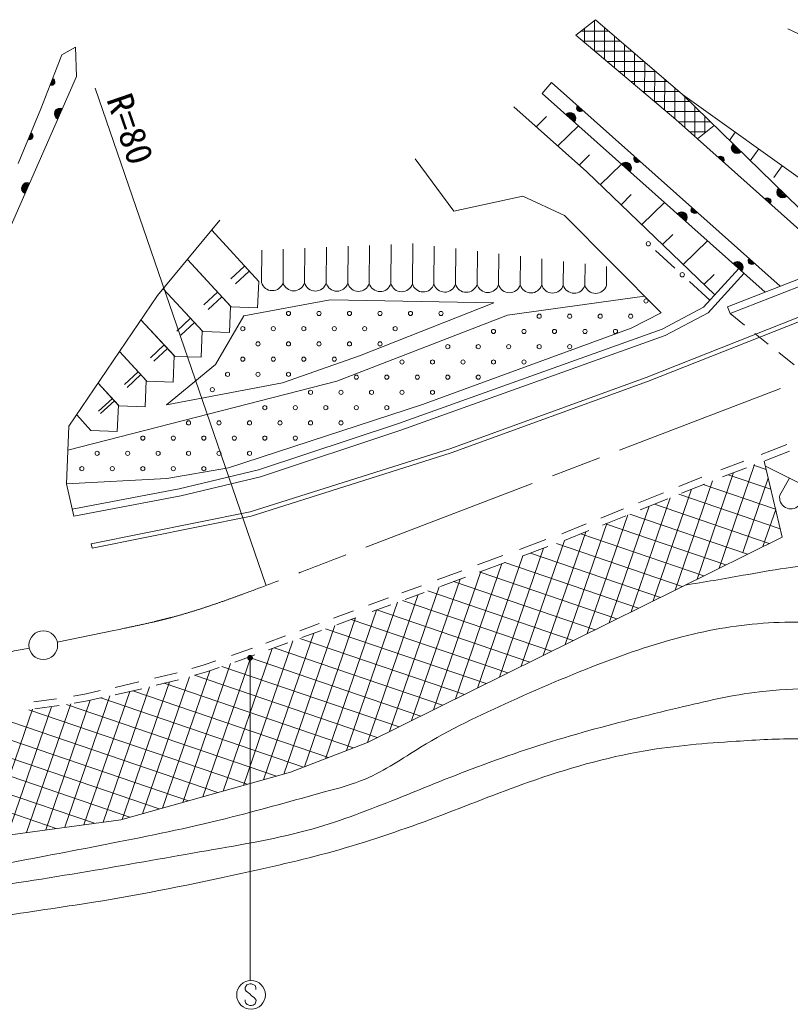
# Model space of a CAD drawing. Units: millimetres, scale not verified. Extents: x 40000 to 680000, y 20000 to 380000.
# Drawn here: x 487246 to 540844, y 245355 to 314212 of the extents above; entities that cross this region are included whole.
import ezdxf
from ezdxf.enums import TextEntityAlignment as Align

# ---------------------------------------------------------------- set-up
doc = ezdxf.new("R2010")
doc.units = ezdxf.units.MM
doc.header["$LTSCALE"] = 1000
doc.linetypes.add('CHAIN', pattern=[18.5, 12, -1.5, 3.5, -1.5])
for name, color, linetype, lineweight in [('M-BGD', 7, 'Continuous', 13), ('M-BMK', 2, 'CHAIN', 13), ('M-BMK-SRVR', 3, 'Continuous', 13), ('M-STR-STR1', 1, 'Continuous', 13), ('M-STR-STRC', 7, 'Continuous', 13), ('M-TTL-TXT', 7, 'Continuous', 13)]:
    doc.layers.add(name, color=color, linetype=linetype, lineweight=lineweight)
doc.styles.add('ＭＳ ゴシック', font='')
doc.styles.get('ＭＳ ゴシック').set_extended_font_data('MS Gothic')

# ---------------------------------------------------------------- blocks, each defined once
blk = doc.blocks.new('filled_dot')
at = {"color": 0, "linetype": 'Continuous', "lineweight": -2, "const_width": 1.25}
blk.add_lwpolyline([(-0.625, 0, 1), (0.625, 0, 1)], format="xyb", close=True, dxfattribs=at)

msp = doc.modelspace()

# ---------------------------------------------------------------- linework, layer by layer
at = {"layer": 'M-BGD'}
for p, q in [((525928, 313140), (527295, 314212)), ((527228, 314159), (527221, 312047)), ((527295, 314212), (533349, 309014)), ((526284, 313419), (528218, 313419)), ((526526, 313609), (526523, 312637)), ((527927, 313669), (527919, 311457)), ((540682, 313582), (550401, 308978)), ((525928, 313140), (532880, 307264)), ((526426, 312719), (529033, 312719)), ((528625, 313070), (528617, 310867)), ((490164, 311784), (491116, 312317)), ((491116, 312317), (491192, 310262)), ((527254, 312019), (529849, 312019)), ((529323, 312471), (529316, 310277)), ((488719, 308017), (490164, 311784)), ((528082, 311319), (530664, 311319)), ((530021, 311871), (530014, 309687)), ((530719, 311272), (530712, 309097)), ((528911, 310619), (531479, 310619)), ((531417, 310673), (531410, 308507)), ((491192, 310262), (484343, 294701)), ((529739, 309919), (532295, 309919)), ((532115, 310074), (532108, 307917)), ((523579, 309093), (524244, 309839)), ((524244, 309839), (540155, 295665)), ((530567, 309219), (533110, 309219)), ((532813, 309474), (532806, 307331)), ((523579, 309093), (539109, 295258)), ((531395, 308519), (533856, 308519)), ((545060, 297577), (533349, 309014)), ((533349, 309014), (547832, 298657)), ((533511, 308856), (533504, 306708)), ((487121, 304213), (488719, 308017)), ((521623, 308156), (526700, 303634)), ((532224, 307819), (534573, 307819)), ((534209, 308175), (534202, 306085)), ((523896, 307471), (523181, 306769)), ((544138, 297218), (532880, 307264)), ((533043, 307119), (535289, 307119)), ((534907, 307493), (534903, 306331)), ((524677, 305435), (526108, 306840)), ((533827, 306419), (535016, 306419)), ((534383, 305923), (535565, 306850)), ((537026, 306384), (536620, 305820)), ((538653, 305221), (538067, 304407)), ((514762, 304543), (517451, 300896)), ((526889, 304804), (526194, 304122)), ((527634, 302733), (529101, 304173)), ((540280, 304057), (539696, 303246)), ((526700, 303634), (535594, 295060)), ((517451, 300896), (522239, 301927)), ((522239, 301927), (525149, 300601)), ((529789, 302045), (529075, 301344)), ((530515, 299956), (532095, 301507)), ((501169, 300273), (496824, 295018)), ((525149, 300601), (531870, 293822)), ((503868, 295999), (500596, 299579)), ((531956, 298567), (532670, 299268)), ((533396, 297179), (535088, 298840)), ((504058, 295931), (504078, 298176)), ((505558, 295918), (505578, 298244)), ((507058, 295905), (507079, 298311)), ((508558, 295892), (508580, 298379)), ((510058, 295879), (510080, 298447)), ((511558, 295866), (511581, 298514)), ((513058, 295853), (513082, 298582)), ((514558, 295840), (514582, 298646)), ((516058, 295827), (516081, 298468)), ((517558, 295813), (517579, 298290)), ((532824, 296927), (531478, 298159)), ((548379, 298334), (536660, 293767)), ((501946, 294235), (498903, 297533)), ((501901, 294283), (498903, 297533)), ((519058, 295800), (519078, 298111)), ((520558, 295787), (520576, 297933)), ((522058, 295774), (522075, 297755)), ((523557, 295761), (523573, 297577)), ((502886, 297073), (501926, 296195)), ((525057, 295748), (525072, 297399)), ((526557, 295735), (526570, 297221)), ((528057, 295722), (528069, 297043)), ((530816, 289325), (549999, 296904)), ((534823, 294209), (537264, 296901)), ((503213, 296715), (502253, 295837)), ((530923, 289044), (550109, 296625)), ((535551, 296491), (534837, 295790)), ((535134, 293808), (537638, 296569)), ((499988, 292509), (497211, 295486)), ((499939, 292562), (497211, 295486)), ((503787, 294158), (503868, 295999)), ((535262, 294694), (533833, 296003)), ((496824, 295018), (490659, 285922)), ((501002, 295258), (500045, 294376)), ((501302, 294933), (500345, 294051)), ((508850, 294715), (502837, 293603)), ((520219, 294513), (508850, 294715)), ((521179, 293654), (530718, 294984)), ((501830, 292442), (501901, 294283)), ((503787, 294158), (501946, 294235)), ((510871, 290824), (520219, 294513)), ((531942, 292693), (534823, 294209)), ((499120, 293439), (498169, 292552)), ((502837, 293603), (500866, 290217)), ((509305, 289055), (521179, 293654)), ((529770, 292744), (531870, 293822)), ((532144, 292235), (535134, 293808)), ((498036, 290788), (495675, 293323)), ((497989, 290838), (495675, 293323)), ((499393, 293147), (498442, 292259)), ((513600, 286124), (531942, 292693)), ((515267, 287438), (529770, 292744)), ((499874, 290723), (499939, 292562)), ((501830, 292442), (499988, 292509)), ((513763, 285652), (532144, 292235)), ((497295, 291583), (496343, 290696)), ((497527, 291335), (496574, 290448)), ((496086, 289070), (494185, 291124)), ((496047, 289112), (494185, 291124)), ((497923, 289000), (497989, 290838)), ((499874, 290723), (498036, 290788)), ((505515, 288954), (510871, 290824)), ((500866, 290217), (497456, 287412)), ((495488, 289716), (494533, 288832)), ((495674, 289515), (494719, 288631)), ((517163, 284357), (530816, 289325)), ((490594, 284250), (509305, 289055)), ((494137, 287353), (492695, 288926)), ((494108, 287385), (492695, 288926)), ((495973, 287276), (496047, 289112)), ((497923, 289000), (496086, 289070)), ((497456, 287412), (505515, 288954)), ((517259, 284073), (530923, 289044)), ((493684, 287847), (492725, 286968)), ((493825, 287693), (492866, 286813)), ((494025, 285549), (494108, 287385)), ((495973, 287276), (494137, 287353)), ((501776, 283042), (515267, 287438)), ((492190, 285638), (491205, 286727)), ((490659, 285922), (490503, 281917)), ((503848, 282891), (513600, 286124)), ((494025, 285549), (492190, 285638)), ((503984, 282409), (513763, 285652)), ((539535, 284233), (540605, 284661)), ((503273, 279963), (517163, 284357)), ((503348, 279672), (517259, 284073)), ((538832, 283965), (539535, 284233)), ((539077, 283523), (539717, 283768)), ((539717, 283768), (540785, 284195)), ((497481, 282284), (501776, 283042)), ((535894, 276040), (538369, 283253)), ((536020, 282891), (537629, 283505)), ((536132, 282398), (537796, 283034)), ((538284, 283221), (539170, 282918)), ((539031, 283505), (540285, 278215)), ((539116, 283146), (542616, 281395)), ((498340, 281577), (503848, 282891)), ((498444, 281088), (503984, 282409)), ((533105, 281731), (534700, 282374)), ((534365, 275282), (536909, 282695)), ((536531, 282551), (539497, 281539)), ((490503, 281917), (497481, 282284)), ((490503, 281917), (491009, 279674)), ((532837, 274525), (535449, 282138)), ((533275, 281261), (534872, 281905)), ((534797, 281875), (539824, 280159)), ((537539, 277135), (539314, 282310)), ((540128, 281125), (540792, 282308)), ((490899, 280162), (498340, 281577)), ((491009, 279674), (498444, 281088)), ((529780, 273010), (532504, 280950)), ((530299, 280599), (532021, 281294)), ((531308, 273768), (533976, 281544)), ((533095, 281188), (540151, 278779)), ((528251, 272253), (531032, 280356)), ((530400, 280101), (532333, 280881)), ((531392, 280501), (539390, 277772)), ((492222, 277733), (503273, 279963)), ((492281, 277439), (503348, 279672)), ((526723, 271496), (529559, 279762)), ((527667, 279538), (529250, 280176)), ((527795, 279050), (529408, 279701)), ((529689, 279814), (537874, 277021)), ((538951, 277554), (539833, 280124)), ((524953, 278443), (526651, 279128)), ((525194, 270738), (528087, 279168)), ((527986, 279127), (536359, 276270)), ((540285, 278215), (511432, 263920)), ((523666, 269981), (526614, 278574)), ((525133, 277977), (526842, 278666)), ((526283, 278440), (534843, 275519)), ((492281, 277439), (492222, 277733)), ((522015, 277355), (523852, 278035)), ((522137, 269224), (525142, 277980)), ((522207, 276893), (523976, 277548)), ((524580, 277754), (533328, 274768)), ((519080, 267709), (522235, 276904)), ((519087, 276271), (520853, 276925)), ((520608, 268466), (523688, 277442)), ((522773, 277103), (531813, 274018)), ((517551, 266952), (520782, 276366)), ((519266, 275804), (521009, 276450)), ((520990, 276443), (530297, 273267)), ((516023, 266194), (519328, 275828)), ((516286, 275234), (517990, 275865)), ((519208, 275783), (528782, 272516)), ((512966, 264680), (516422, 274751)), ((513832, 274326), (515183, 274826)), ((514494, 265437), (517875, 275289)), ((516503, 274781), (518244, 275426)), ((517426, 275123), (527266, 271765)), ((511437, 263922), (514968, 274213)), ((514048, 273873), (515381, 274366)), ((515644, 274464), (525751, 271014)), ((509974, 263356), (513515, 273675)), ((511515, 273468), (512902, 273981)), ((511749, 273022), (513051, 273504)), ((513862, 273804), (524236, 270264)), ((508512, 262791), (512062, 273137)), ((509077, 272566), (510457, 273076)), ((512080, 273144), (522720, 269513)), ((505606, 261719), (509155, 272061)), ((506738, 271699), (508066, 272191)), ((507049, 262226), (510608, 272599)), ((509292, 272112), (510605, 272598)), ((510298, 272484), (521205, 268762)), ((504203, 261325), (507702, 271523)), ((504366, 270831), (505729, 271328)), ((506876, 271217), (508227, 271718)), ((508516, 271824), (519690, 268011)), ((502799, 260932), (506249, 270986)), ((504547, 270364), (505901, 270859)), ((506734, 271165), (518174, 267260)), ((499991, 260144), (503348, 269926)), ((501395, 260538), (504798, 270456)), ((501980, 269968), (502430, 270123)), ((502430, 270123), (503436, 270491)), ((502597, 269652), (503592, 270015)), ((504941, 270508), (516659, 266510)), ((498587, 259750), (501903, 269413)), ((499219, 269066), (500081, 269316)), ((500081, 269316), (500888, 269593)), ((502195, 269514), (502597, 269652)), ((503147, 269853), (515143, 265759)), ((496626, 268393), (498187, 268776)), ((497183, 259356), (500460, 268905)), ((499397, 268597), (512113, 264257)), ((499413, 268602), (500232, 268839)), ((500232, 268839), (501123, 269145)), ((501313, 269211), (513628, 265008)), ((493873, 267750), (495538, 268127)), ((494371, 258554), (497657, 268131)), ((495780, 258962), (499051, 268497)), ((496742, 267907), (498276, 268283)), ((497301, 268044), (510472, 263549)), ((490974, 267151), (491859, 267310)), ((491710, 258193), (494892, 267468)), ((491859, 267310), (492847, 267525)), ((493040, 258374), (496272, 267791)), ((493878, 267238), (495725, 267657)), ((495121, 267520), (508730, 262876)), ((487718, 257651), (490792, 266611)), ((488214, 266743), (489808, 266960)), ((488288, 266249), (489995, 266481)), ((489048, 257832), (492144, 266853)), ((490379, 258013), (493517, 267156)), ((490505, 266559), (505102, 261578)), ((491036, 266654), (491957, 266819)), ((491957, 266819), (492973, 267041)), ((492873, 267019), (506988, 262202)), ((485056, 257290), (488123, 266226)), ((485192, 265836), (501024, 260434)), ((486387, 257471), (489454, 266407)), ((487868, 266191), (503063, 261006)), ((471481, 265444), (492438, 258292)), ((475720, 265265), (494907, 258717)), ((479414, 265273), (496946, 259289)), ((482464, 265500), (498985, 259862)), ((470823, 264400), (489780, 257931)), ((511432, 263920), (506087, 261854)), ((506087, 261854), (494284, 258543)), ((494284, 258543), (477857, 256313))]:
    msp.add_line(p, q, dxfattribs=at)
for centre, radius in [((530974, 298621), 150), ((533329, 296465), 150), ((530808, 294645), 145), ((505941, 293776), 145), ((508062, 293776), 145), ((510184, 293776), 145), ((512305, 293776), 145), ((514426, 293776), 145), ((516548, 293776), 145), ((523383, 293584), 145), ((525505, 293584), 145), ((527626, 293584), 145), ((529747, 293584), 145), ((502759, 292715), 145), ((504880, 292715), 145), ((507002, 292715), 145), ((509123, 292715), 145), ((511244, 292715), 145), ((513366, 292715), 145), ((520201, 292524), 145), ((522323, 292524), 145), ((524444, 292524), 145), ((526565, 292524), 145), ((528687, 292524), 145), ((503820, 291655), 145), ((505941, 291655), 145), ((508062, 291655), 145), ((510184, 291655), 145), ((512305, 291655), 145), ((517020, 291463), 145), ((519141, 291463), 145), ((521262, 291463), 145), ((523383, 291463), 145), ((525505, 291463), 145), ((502759, 290594), 145), ((504880, 290594), 145), ((507002, 290594), 145), ((509123, 290594), 145), ((513838, 290402), 145), ((515959, 290402), 145), ((518080, 290402), 145), ((520201, 290402), 145), ((522323, 290402), 145), ((501698, 289533), 145), ((503820, 289533), 145), ((505941, 289533), 145), ((510656, 289342), 145), ((512777, 289342), 145), ((514898, 289342), 145), ((517020, 289342), 145), ((519141, 289342), 145), ((500638, 288473), 145), ((507474, 288281), 145), ((509595, 288281), 145), ((511716, 288281), 145), ((513838, 288281), 145), ((515959, 288281), 145), ((504292, 287220), 145), ((506413, 287220), 145), ((508534, 287220), 145), ((510656, 287220), 145), ((512777, 287220), 145), ((498988, 286160), 145), ((501110, 286160), 145), ((503231, 286160), 145), ((505352, 286160), 145), ((507474, 286160), 145), ((509595, 286160), 145), ((495806, 285099), 145), ((497928, 285099), 145), ((500049, 285099), 145), ((502170, 285099), 145), ((504292, 285099), 145), ((506413, 285099), 145), ((492624, 284038), 145), ((494746, 284038), 145), ((496867, 284038), 145), ((498988, 284038), 145), ((501110, 284038), 145), ((503231, 284038), 145), ((491564, 282978), 145), ((493685, 282978), 145), ((495806, 282978), 145), ((497928, 282978), 145), ((500049, 282978), 145)]:
    msp.add_circle(centre, radius, dxfattribs=at)
for centre, radius, start, end in [((489442, 309901), 250, 249.00128, 69.00128), ((489442, 309901), 200, 249.00128, 69.00128), ((489442, 309901), 150, 249.00128, 69.00128), ((489442, 309901), 100, 249.00128, 69.00128), ((489442, 309901), 50, 249.00128, 69.00128), ((490050, 307669), 400, 66.24581, 246.24581), ((490050, 307669), 400, 66.24581, 246.24581), ((490050, 307669), 350, 66.24581, 246.24581), ((490050, 307669), 300, 66.24581, 246.24581), ((490050, 307669), 250, 66.24581, 246.24581), ((490050, 307669), 200, 66.24581, 246.24581), ((490050, 307669), 150, 66.24581, 246.24581), ((526233, 308068), 250, 138.30462, 318.30462), ((526233, 308068), 200, 138.30462, 318.30462), ((526233, 308068), 150, 138.30462, 318.30462), ((526233, 308068), 100, 138.30462, 318.30462), ((526233, 308068), 50, 138.30462, 318.30462), ((490050, 307669), 100, 66.24581, 246.24581), ((490050, 307669), 50, 66.24581, 246.24581), ((525520, 307363), 400, 318.30462, 138.30462), ((525520, 307363), 400, 318.30462, 138.30462), ((525520, 307363), 350, 318.30462, 138.30462), ((525520, 307363), 300, 318.30462, 138.30462), ((525520, 307363), 250, 318.30462, 138.30462), ((525520, 307363), 200, 318.30462, 138.30462), ((525520, 307363), 150, 318.30462, 138.30462), ((525520, 307363), 100, 318.30462, 138.30462), ((525520, 307363), 50, 318.30462, 138.30462), ((487920, 306115), 250, 247.21759, 67.21759), ((487920, 306115), 200, 247.21759, 67.21759), ((487920, 306115), 150, 247.21759, 67.21759), ((487920, 306115), 100, 247.21759, 67.21759), ((487920, 306115), 50, 247.21759, 67.21759), ((537148, 305304), 400, 135.67653, 315.67653), ((537148, 305304), 400, 135.67653, 315.67653), ((537148, 305304), 350, 135.67653, 315.67653), ((537148, 305304), 300, 135.67653, 315.67653), ((537148, 305304), 250, 135.67653, 315.67653), ((537148, 305304), 200, 135.67653, 315.67653), ((537148, 305304), 150, 135.67653, 315.67653), ((537148, 305304), 100, 135.67653, 315.67653), ((537148, 305304), 50, 135.67653, 315.67653), ((530211, 304524), 250, 138.30462, 318.30462), ((530211, 304524), 200, 138.30462, 318.30462), ((530211, 304524), 150, 138.30462, 318.30462), ((530211, 304524), 100, 138.30462, 318.30462), ((530211, 304524), 50, 138.30462, 318.30462), ((536009, 304472), 250, 318.25412, 138.25412), ((536009, 304472), 200, 318.25412, 138.25412), ((536009, 304472), 150, 318.25412, 138.25412), ((536009, 304472), 100, 318.25412, 138.25412), ((536009, 304472), 50, 318.25412, 138.25412), ((529403, 303905), 400, 318.30462, 138.30462), ((529403, 303905), 400, 318.30462, 138.30462), ((529403, 303905), 350, 318.30462, 138.30462), ((529403, 303905), 300, 318.30462, 138.30462), ((529403, 303905), 250, 318.30462, 138.30462), ((529403, 303905), 200, 318.30462, 138.30462), ((529403, 303905), 150, 318.30462, 138.30462), ((529403, 303905), 100, 318.30462, 138.30462), ((529403, 303905), 50, 318.30462, 138.30462), ((487767, 302482), 400, 66.24581, 246.24581), ((487767, 302482), 400, 66.24581, 246.24581), ((487767, 302482), 350, 66.24581, 246.24581), ((487767, 302482), 300, 66.24581, 246.24581), ((487767, 302482), 250, 66.24581, 246.24581), ((487767, 302482), 200, 66.24581, 246.24581), ((487767, 302482), 150, 66.24581, 246.24581), ((487767, 302482), 100, 66.24581, 246.24581), ((487767, 302482), 50, 66.24581, 246.24581), ((540312, 302213), 400, 135.67653, 315.67653), ((540312, 302213), 400, 135.67653, 315.67653), ((540312, 302213), 350, 135.67653, 315.67653), ((540312, 302213), 300, 135.67653, 315.67653), ((540312, 302213), 250, 135.67653, 315.67653), ((540312, 302213), 200, 135.67653, 315.67653), ((540312, 302213), 150, 135.67653, 315.67653), ((540312, 302213), 100, 135.67653, 315.67653), ((539261, 301570), 250, 318.25412, 138.25412), ((539261, 301570), 200, 318.25412, 138.25412), ((539261, 301570), 150, 318.25412, 138.25412), ((539261, 301570), 100, 318.25412, 138.25412), ((539261, 301570), 50, 318.25412, 138.25412), ((540312, 302213), 50, 135.67653, 315.67653), ((534188, 300981), 250, 138.30462, 318.30462), ((534188, 300981), 200, 138.30462, 318.30462), ((534188, 300981), 150, 138.30462, 318.30462), ((534188, 300981), 100, 138.30462, 318.30462), ((534188, 300981), 50, 138.30462, 318.30462), ((533285, 300446), 400, 318.30462, 138.30462), ((533285, 300446), 400, 318.30462, 138.30462), ((533285, 300446), 350, 318.30462, 138.30462), ((533285, 300446), 300, 318.30462, 138.30462), ((533285, 300446), 250, 318.30462, 138.30462), ((533285, 300446), 200, 318.30462, 138.30462), ((533285, 300446), 150, 318.30462, 138.30462), ((533285, 300446), 100, 318.30462, 138.30462), ((533285, 300446), 50, 318.30462, 138.30462), ((538166, 297437), 250, 138.30462, 318.30462), ((538166, 297437), 200, 138.30462, 318.30462), ((538166, 297437), 150, 138.30462, 318.30462), ((538166, 297437), 100, 138.30462, 318.30462), ((538166, 297437), 50, 138.30462, 318.30462), ((537168, 296987), 400, 318.30462, 138.30462), ((537168, 296987), 400, 318.30462, 138.30462), ((537168, 296987), 350, 318.30462, 138.30462), ((537168, 296987), 300, 318.30462, 138.30462), ((537168, 296987), 250, 318.30462, 138.30462), ((537168, 296987), 200, 318.30462, 138.30462), ((537168, 296987), 150, 318.30462, 138.30462), ((537168, 296987), 100, 318.30462, 138.30462), ((537168, 296987), 50, 318.30462, 138.30462), ((504810, 296143), 781, 195.76054, 343.24014), ((506310, 296130), 781, 195.76054, 343.24014), ((507810, 296117), 781, 195.76054, 343.24014), ((509310, 296104), 781, 195.76054, 343.24014), ((510810, 296091), 781, 195.76054, 343.24014), ((512310, 296078), 781, 195.76054, 343.24014), ((513810, 296065), 781, 195.76054, 343.24014), ((515310, 296052), 781, 195.76054, 343.24014), ((516810, 296039), 781, 195.76054, 343.24014), ((518310, 296026), 781, 195.76054, 343.24014), ((519810, 296013), 781, 195.76054, 343.24014), ((521309, 295999), 781, 195.76054, 343.24014), ((522809, 295986), 781, 195.76054, 343.24014), ((524309, 295973), 781, 195.76054, 343.24014), ((525809, 295960), 781, 195.76054, 343.24014), ((527309, 295947), 781, 195.76054, 343.24014), ((540889, 280949), 781, 166.94331, 314.4229)]:
    msp.add_arc(centre, radius, start, end, dxfattribs=at)
for points, knots in [([(533529, 274868), (534879, 275088), (536229, 275308), (537575, 275550), (538566, 275728), (539555, 275918), (540554, 276057), (541395, 276174), (542242, 276255), (543092, 276256), (544061, 276257), (545032, 276156), (545983, 275969), (547288, 275712), (548555, 275293), (549821, 274875)], [0, 0, 0, 0, 1, 1, 1, 2, 2, 2, 3, 3, 3, 4, 4, 4, 5, 5, 5, 5]), ([(460257, 250367), (461244, 250935), (462231, 251503), (463268, 251973), (464319, 252450), (465422, 252827), (466547, 253077), (468005, 253401), (469502, 253512), (470997, 253613), (474000, 253815), (476996, 253978), (479965, 254382), (482251, 254693), (484521, 255147), (486791, 255587), (489223, 256058), (491655, 256513), (494085, 256992), (496741, 257517), (499395, 258071), (502015, 258732), (504163, 259274), (506289, 259888), (508440, 260472), (509404, 260734), (510373, 260990), (511284, 261376), (512638, 261949), (513864, 262810), (515132, 263584), (517150, 264816), (519276, 265828), (521422, 266796), (523701, 267824), (526003, 268802), (528349, 269674), (530351, 270418), (532387, 271084), (534472, 271548), (536437, 271985), (538446, 272242), (540461, 272284), (542877, 272333), (545302, 272071), (547655, 271514), (549159, 271158), (550634, 270681), (552039, 270042), (553678, 269296), (555222, 268328), (556623, 267198), (557631, 266384), (558566, 265486), (559500, 264588)], [0, 0, 0, 0, 1, 1, 1, 2, 2, 2, 3, 3, 3, 4, 4, 4, 5, 5, 5, 6, 6, 6, 7, 7, 7, 8, 8, 8, 9, 9, 9, 10, 10, 10, 11, 11, 11, 12, 12, 12, 13, 13, 13, 14, 14, 14, 15, 15, 15, 16, 16, 16, 17, 17, 17, 18, 18, 18, 18]), ([(466743, 250820), (469773, 251462), (472802, 252104), (475857, 252594), (478548, 253025), (481258, 253338), (483961, 253707), (486810, 254095), (489651, 254546), (492483, 255028), (495070, 255469), (497649, 255937), (500240, 256385), (502729, 256815), (505227, 257227), (507649, 257915), (509635, 258480), (511570, 259231), (513492, 260002), (515485, 260802), (517465, 261623), (519475, 262368), (521761, 263215), (524086, 263965), (526432, 264629), (528631, 265251), (530848, 265798), (533076, 266333), (534941, 266781), (536813, 267220), (538710, 267446), (539942, 267593), (541185, 267651), (542432, 267655), (544492, 267662), (546566, 267524), (548554, 267029), (549916, 266690), (551237, 266183), (552520, 265603), (554309, 264793), (556023, 263841), (557737, 262890)], [0, 0, 0, 0, 1, 1, 1, 2, 2, 2, 3, 3, 3, 4, 4, 4, 5, 5, 5, 6, 6, 6, 7, 7, 7, 8, 8, 8, 9, 9, 9, 10, 10, 10, 11, 11, 11, 12, 12, 12, 13, 13, 13, 14, 14, 14, 14]), ([(473874, 249289), (477767, 250193), (481660, 251096), (485596, 251759), (487851, 252138), (490120, 252439), (492379, 252802), (495854, 253361), (499304, 254067), (502744, 254820), (504995, 255312), (507243, 255824), (509457, 256455), (511739, 257104), (513985, 257881), (516206, 258715), (518352, 259523), (520475, 260385), (522640, 261150), (525282, 262084), (527987, 262874), (530745, 263342), (532836, 263696), (534959, 263865), (537076, 264003), (538546, 264098), (540013, 264179), (541493, 264177), (543769, 264173), (546074, 263973), (548241, 263342), (550169, 262780), (551988, 261878), (553807, 260976)], [0, 0, 0, 0, 1, 1, 1, 2, 2, 2, 3, 3, 3, 4, 4, 4, 5, 5, 5, 6, 6, 6, 7, 7, 7, 8, 8, 8, 9, 9, 9, 10, 10, 10, 11, 11, 11, 11])]:
    msp.add_open_spline(points, degree=3, knots=knots, dxfattribs=at)
at = {"layer": 'M-BMK'}
for p, q in [((511688, 277657), (566012, 298420)), ((489857, 270896), (493783, 271712)), ((487409, 270388), (487899, 270489))]:
    msp.add_line(p, q, dxfattribs=at)
for points, knots in [([(398665, 296890), (400108, 296297), (401550, 295703), (402971, 295060), (405110, 294092), (407198, 293011), (409309, 291981), (411991, 290671), (414711, 289441), (417402, 288149), (419746, 287024), (422067, 285851), (424420, 284747), (426485, 283778), (428574, 282862), (430651, 281918), (432174, 281226), (433691, 280519), (435235, 279877), (437529, 278923), (439882, 278114), (442218, 277263), (444923, 276278), (447605, 275237), (450311, 274255), (452476, 273469), (454656, 272720), (456864, 272071), (458979, 271448), (461120, 270916), (463274, 270423), (465182, 269986), (467100, 269580), (469039, 269349), (471219, 269090), (473426, 269053), (475628, 269098), (478087, 269149), (480540, 269301), (482969, 269636), (484455, 269841), (485932, 270114), (487409, 270388)], [0, 0, 0, 0, 1, 1, 1, 2, 2, 2, 3, 3, 3, 4, 4, 4, 5, 5, 5, 6, 6, 6, 7, 7, 7, 8, 8, 8, 9, 9, 9, 10, 10, 10, 11, 11, 11, 12, 12, 12, 13, 13, 13, 14, 14, 14, 14]), ([(493783, 271712), (495115, 271986), (496447, 272259), (497758, 272608), (499861, 273166), (501912, 273917), (503953, 274685), (506542, 275658), (509115, 276657), (511688, 277657)], [0, 0, 0, 0, 1, 1, 1, 2, 2, 2, 3, 3, 3, 3])]:
    msp.add_open_spline(points, degree=3, knots=knots, dxfattribs=at)
at = {"layer": 'M-BMK-SRVR'}
msp.add_circle((488879, 270687), 1000, dxfattribs=at)
at = {"layer": 'M-STR-STR1'}
for p, q in [((536479, 294233), (548197, 298799)), ((536660, 293767), (536479, 294233)), ((536660, 293767), (537668, 292960)), ((538379, 292391), (539316, 291642)), ((540058, 291048), (541121, 290197))]:
    msp.add_line(p, q, dxfattribs=at)
at = {"layer": 'M-STR-STRC'}
for p, q in [((503269, 269811), (503269, 247353)), ((503050, 247052), (502926, 246867)), ((502926, 246867), (502929, 246736)), ((502929, 246736), (502992, 246607)), ((502992, 246607), (503248, 246425)), ((503242, 247118), (503050, 247052)), ((503363, 247115), (503242, 247118)), ((503614, 246996), (503363, 247115)), ((503677, 246865), (503614, 246996)), ((503677, 246736), (503677, 246865)), ((502929, 245888), (502926, 246009)), ((502968, 245785), (502929, 245888)), ((503248, 246425), (503377, 246293)), ((503377, 246293), (503556, 246177)), ((503556, 246177), (503682, 245977)), ((503677, 245867), (503616, 245735)), ((503682, 245977), (503677, 245867)), ((503053, 245674), (502968, 245785)), ((503240, 245614), (503053, 245674)), ((503374, 245614), (503240, 245614)), ((503474, 245643), (503374, 245614)), ((503616, 245735), (503474, 245643))]:
    msp.add_line(p, q, dxfattribs=at)
msp.add_circle((503334, 246355), 1000, dxfattribs=at)
at = {"layer": 'M-TTL-TXT'}
msp.add_line((492480, 309464), (504355, 274899), dxfattribs=at)

# ---------------------------------------------------------------- block references
at = {"layer": 'M-STR-STRC', "xscale": 160, "yscale": 160, "rotation": 270}
msp.add_blockref('filled_dot', (503269, 269811), dxfattribs=at)

# ---------------------------------------------------------------- texts
at = {"layer": 'M-TTL-TXT', "style": 'ＭＳ ゴシック'}
msp.add_text('R=80', height=1833, rotation=288.956, dxfattribs=at).set_placement((494121, 308979), align=Align.MIDDLE_LEFT)

doc.saveas('drawing.dxf')
